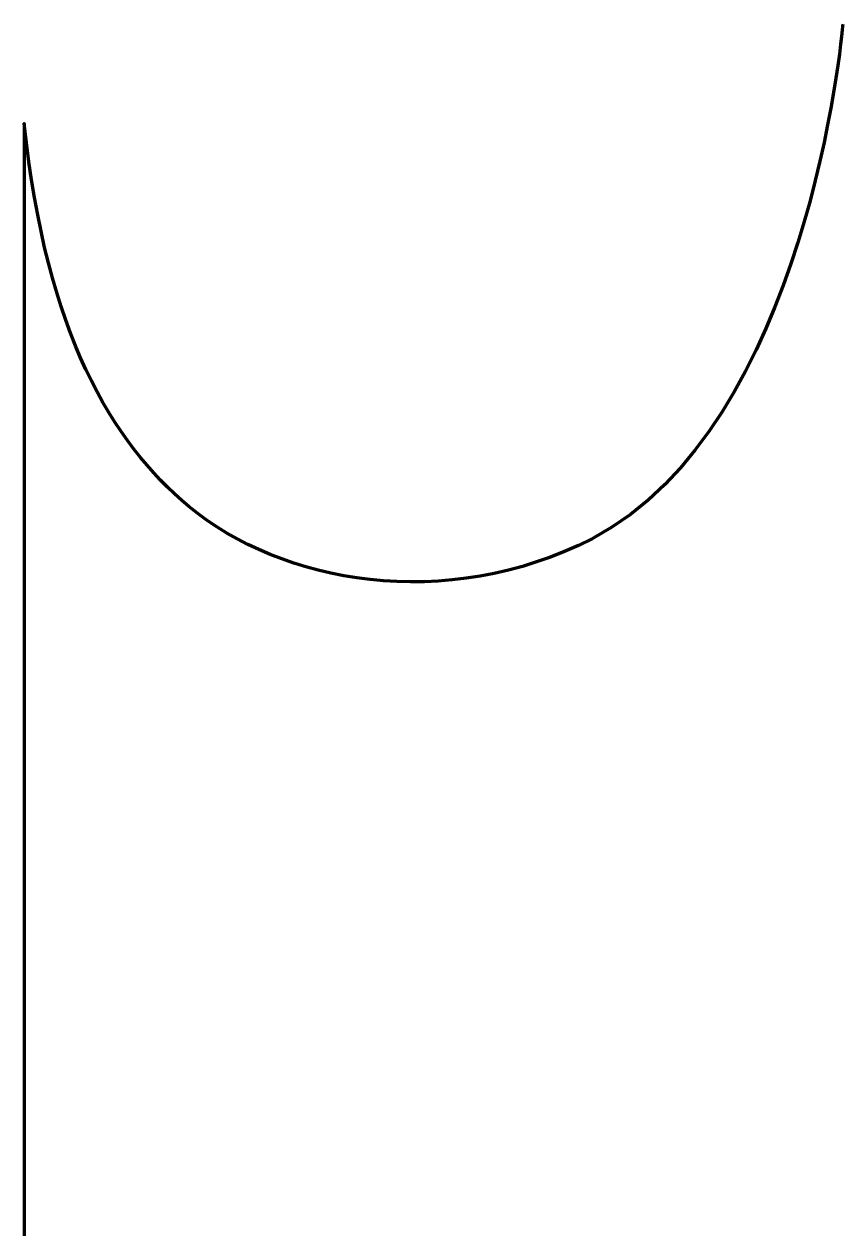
# Model space of a CAD drawing. Extents: x 1173 to 1905, y -1666 to -583.
import ezdxf

# ---------------------------------------------------------------- set-up
doc = ezdxf.new("R2010")
doc.units = 0
doc.header["$MEASUREMENT"] = 0
doc.layers.add('silencio_path', color=7, linetype='Continuous', lineweight=0)

msp = doc.modelspace()

# ---------------------------------------------------------------- linework, layer by layer
at = {"layer": 'silencio_path', "color": 7, "lineweight": 140}
msp.add_open_spline([(1905.2, -583.4), (1904.4, -591.7), (1873.5, -942), (1681.2, -1043.3), (1549.9, -1110.4), (1402.8, -1083.1), (1320.6, -1014.6), (1251.6, -957.1), (1193.1, -859.8), (1173.3, -672.2), (1173.3, -854.2), (1173.3, -1666.4), (1173.3, -1666.4)], degree=3, knots=[0, 0, 0, 0, 1, 1, 1, 2, 2, 2, 3, 3, 3, 4, 4, 4, 4], dxfattribs=at)

doc.saveas('drawing.dxf')
